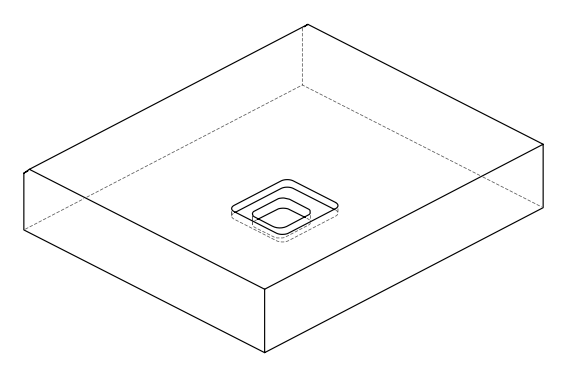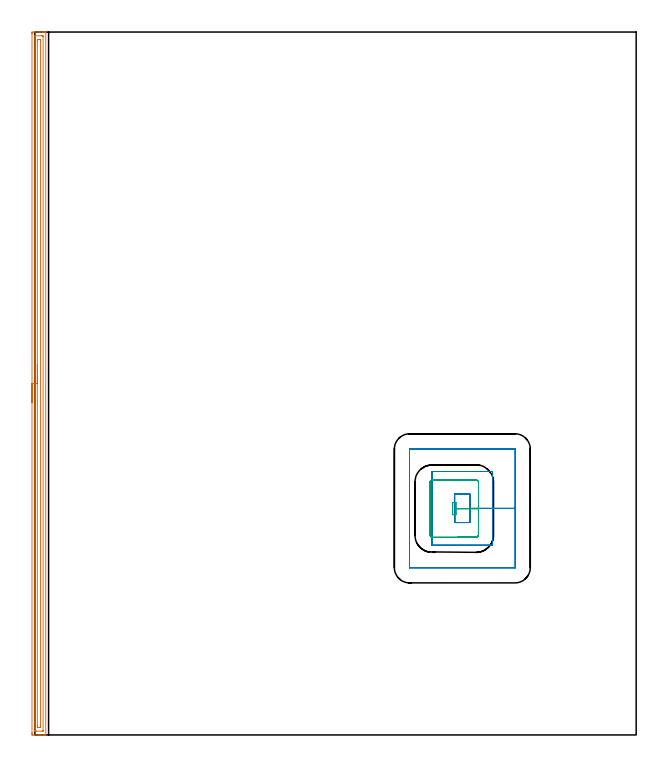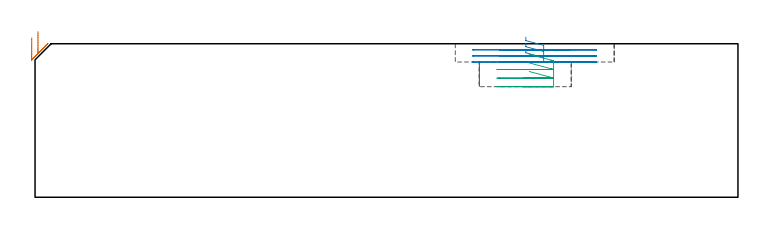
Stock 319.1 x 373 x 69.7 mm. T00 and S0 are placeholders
(PLAN: 3 operations, 1 tool changes, 13.4 min)
(1 AREA_MILL | FG_CHAMFER_SURFACE | UGT0205_001 | 9.15 min | 9940 mm3)
(2 MILL_RECTANGULAR_POCKET | POCKET_RECTANGULAR_STRAIGHT | UGT0201_010 | Follow Part, ap 4, ae 75% | 2.99 min | 46877 mm3)
(3 MILL_RECTANGULAR_POCKET_1 | POCKET_RECTANGULAR_STRAIGHT_1 | UGT0201_010 | Follow Part, ap 4, ae 75% | 1.31 min | 20869 mm3)
(TOOL UGT0205_001 | Chamfer Mill 20 x 3 x 45 deg. | D20 FL50 Z2)
(TOOL UGT0201_010 | End Mill 16 mm | D16 FL22 Z2)
(OP 1 AREA_MILL)
G17 G21 G94 G90
T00 M6
G54
G17 G0 G90 X-1.5 Y176.5 S1061 M3
G43 Z79.7 H0
Z72.4
G94 G1 Y176.538 Z71.528 F250.
Y176.652 Z70.664
Y176.841 Z69.812
Y177.103 Z68.98
Y177.437 Z68.174
Y177.84 Z67.4
Y178.308 Z66.664
Y178.84 Z65.972
Y179.429 Z65.329
Y180.072 Z64.74
Y180.764 Z64.209
Y181.5 Z63.74
Y182.274 Z63.337
Y183.08 Z63.003
Y183.912 Z62.741
Y184.764 Z62.552
Y185.628 Z62.438
Y186.5 Z62.4
Y372.03
X-1.499 Y372.378 Z62.401
X-1.494 Y372.918 Z62.403
X-1.491 Y372.992 Z62.406
X-0.958 Y373. Z62.939
X2.594 Z66.489
X4.022 Z67.918
X4.37 Z68.265
X5.067 Z68.966
X5.375 Z69.274
X5.763 Y372.993 Z69.654
X5.797 Y372.99 Z69.688
X5.8 Y372.825 Z69.7
Y0.175
X5.797 Y0.01 Z69.688
X5.763 Y0.007 Z69.654
X5.375 Y0. Z69.274
X5.067 Z68.966
X4.37 Z68.265
X3.134 Z67.031
X2.594 Z66.489
X1.976 Z65.871
X-0.958 Y0.001 Z62.939
X-1.2 Y0.003 Z62.697
X-1.492 Y0.008 Z62.406
X-1.494 Y0.082 Z62.403
X-1.499 Y0.622 Z62.401
X-1.5 Y1.168 Z62.4
Y186.5
X-0.086 Z63.814
X-0.085 Y370.606 Z63.815
X-0.07 Y370.99 Z63.83
X0.412 Y370.999 Z64.312
X3.482 Y371. Z67.382
X3.964 Y370.999 Z67.864
X4.37 Y370.99 Z68.27
X4.385 Y370.591 Z68.285
X4.386 Y370.575 Z68.286
X4.385 Y2.394 Z68.285
X4.37 Y2.01 Z68.27
X3.888 Y2.001 Z67.788
X0.818 Y2. Z64.718
X0.336 Y2.001 Z64.236
X-0.07 Y2.01 Z63.83
X-0.085 Y2.409 Z63.815
X-0.086 Y2.425 Z63.814
Y186.5
X1.328 Z65.228
X1.329 Y367.91 Z65.229
X1.33 Y368.288 Z65.23
X1.333 Y368.803 Z65.233
X1.336 Y368.984 Z65.236
X1.516 Y368.995 Z65.416
X1.706 Y368.998 Z65.606
X2.399 Y369. Z66.299
X2.594 Y368.999 Z66.494
X2.789 Y368.997 Z66.689
X2.919 Y368.993 Z66.819
X2.962 Y368.99 Z66.862
X2.965 Y368.974 Z66.865
X2.968 Y368.93 Z66.868
X2.97 Y368.803 Z66.87
X2.971 Y368.424 Z66.871
X2.972 Y367.91 Z66.872
X2.971 Y5.09 Z66.871
X2.97 Y4.712 Z66.87
X2.967 Y4.197 Z66.867
X2.964 Y4.016 Z66.864
X2.784 Y4.005 Z66.684
X2.594 Y4.002 Z66.494
X1.901 Y4. Z65.801
X1.706 Y4.001 Z65.606
X1.511 Y4.003 Z65.411
X1.381 Y4.007 Z65.281
X1.338 Y4.01 Z65.238
X1.335 Y4.026 Z65.235
X1.332 Y4.07 Z65.232
X1.33 Y4.197 Z65.23
X1.329 Y4.577 Z65.229
X1.328 Y5.09 Z65.228
Y186.5
Y187.372 Z65.267
Y188.236 Z65.38
Y189.088 Z65.569
Y189.92 Z65.832
Y190.726 Z66.165
Y191.5 Z66.568
Y192.236 Z67.037
Y192.928 Z67.568
Y193.571 Z68.157
Y194.16 Z68.801
Y194.692 Z69.493
Y195.16 Z70.228
Y195.563 Z71.002
Y195.897 Z71.808
Y196.159 Z72.64
Y196.348 Z73.492
Y196.462 Z74.357
Y196.5 Z75.228
G0 Z79.7
M5
M2
(OP 2 MILL_RECTANGULAR_POCKET)
G17 G21 G94 G90
T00 M6
G54
G17 G0 G90 X222.8 Y118.571 S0 M3
G43 Z79.7 H0
Z72.7
G94 G1 Y112.7 Z71.127 F250.
X230.9 Z68.956
Y120.25 Z66.933
Y127.8 F500.
X222.8
Y112.7
X230.9
Y120.25
X242.9
Y139.8
X210.8
Y100.7
X242.9
Y120.25
X254.9
Y151.7
X254.895 Y151.755
X254.855 Y151.795
X254.8 Y151.8
X198.9
X198.845 Y151.795
X198.805 Y151.755
X198.8 Y151.7
Y88.8
X198.805 Y88.745
X198.845 Y88.705
X198.9 Y88.7
X254.8
X254.855 Y88.705
X254.895 Y88.745
X254.9 Y88.8
Y120.25
Y121.25
G0 X222.8 Y118.571 Z69.933
G1 Y112.7 Z68.36 F250.
X230.9 Z66.19
Y120.25 Z64.167
Y127.8 F500.
X222.8
Y112.7
X230.9
Y120.25
X242.9
Y139.8
X210.8
Y100.7
X242.9
Y120.25
X254.9
Y151.7
X254.895 Y151.755
X254.855 Y151.795
X254.8 Y151.8
X198.9
X198.845 Y151.795
X198.805 Y151.755
X198.8 Y151.7
Y88.8
X198.805 Y88.745
X198.845 Y88.705
X198.9 Y88.7
X254.8
X254.855 Y88.705
X254.895 Y88.745
X254.9 Y88.8
Y120.25
Y121.25
G0 X222.8 Y118.571 Z67.167
G1 Y112.7 Z65.593 F250.
X230.9 Z63.423
Y120.25 Z61.4
Y127.8 F500.
X222.8
Y112.7
X230.9
Y120.25
X242.9
Y139.8
X210.8
Y100.7
X242.9
Y120.25
X254.9
Y151.7
X254.895 Y151.755
X254.855 Y151.795
X254.8 Y151.8
X198.9
X198.845 Y151.795
X198.805 Y151.755
X198.8 Y151.7
Y88.8
X198.805 Y88.745
X198.845 Y88.705
X198.9 Y88.7
X254.8
X254.855 Y88.705
X254.895 Y88.745
X254.9 Y88.8
Y120.25
Y121.25
G0 Z79.7
M5
M2
(OP 3 MILL_RECTANGULAR_POCKET_1)
G17 G21 G94 G90
T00 M6
G54
G17 G0 G90 X224.338 Y104.9 S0 M3
G43 Z79.7 H0
Z64.9
G94 G1 X234.2 Z62.257 F250.
X234.31 Z62.228
X234.582 Y104.957 Z62.153
X234.834 Y105.075 Z62.079
X235.052 Y105.248 Z62.004
X235.225 Y105.466 Z61.93
X235.343 Y105.718 Z61.855
X235.4 Y105.99 Z61.781
Y120.1 Z58.
X223.4
Y123.3 F500.
X221.7
Y116.9
X223.4
Y120.1
X235.4
Y134.1
G3 X234.2 Y135.3 R1.2
G1 X210.9
G3 X209.7 Y134.1 R1.2
G1 Y106.1
G3 X210.9 Y104.9 R1.2
G1 X234.2
G3 X235.4 Y106.1 R1.2
G1 Y120.1
Y121.1
G0 X224.338 Y104.9 Z61.
G1 X234.2 Z58.357 F250.
X234.31 Z58.328
X234.582 Y104.957 Z58.253
X234.834 Y105.075 Z58.179
X235.052 Y105.248 Z58.104
X235.225 Y105.466 Z58.03
X235.343 Y105.718 Z57.955
X235.4 Y105.99 Z57.881
Y120.1 Z54.1
X223.4
Y123.3 F500.
X221.7
Y116.9
X223.4
Y120.1
X235.4
Y134.1
G3 X234.2 Y135.3 R1.2
G1 X210.9
G3 X209.7 Y134.1 R1.2
G1 Y106.1
G3 X210.9 Y104.9 R1.2
G1 X234.2
G3 X235.4 Y106.1 R1.2
G1 Y120.1
Y121.1
G0 X224.338 Y104.9 Z57.1
G1 X234.2 Z54.457 F250.
X234.31 Z54.428
X234.582 Y104.957 Z54.353
X234.834 Y105.075 Z54.279
X235.052 Y105.248 Z54.204
X235.225 Y105.466 Z54.13
X235.343 Y105.718 Z54.055
X235.4 Y105.99 Z53.981
Y120.1 Z50.2
X223.4
Y123.3 F500.
X221.7
Y116.9
X223.4
Y120.1
X235.4
Y134.1
G3 X234.2 Y135.3 R1.2
G1 X210.9
G3 X209.7 Y134.1 R1.2
G1 Y106.1
G3 X210.9 Y104.9 R1.2
G1 X234.2
G3 X235.4 Y106.1 R1.2
G1 Y120.1
Y121.1
G0 Z79.7
M5
M2
